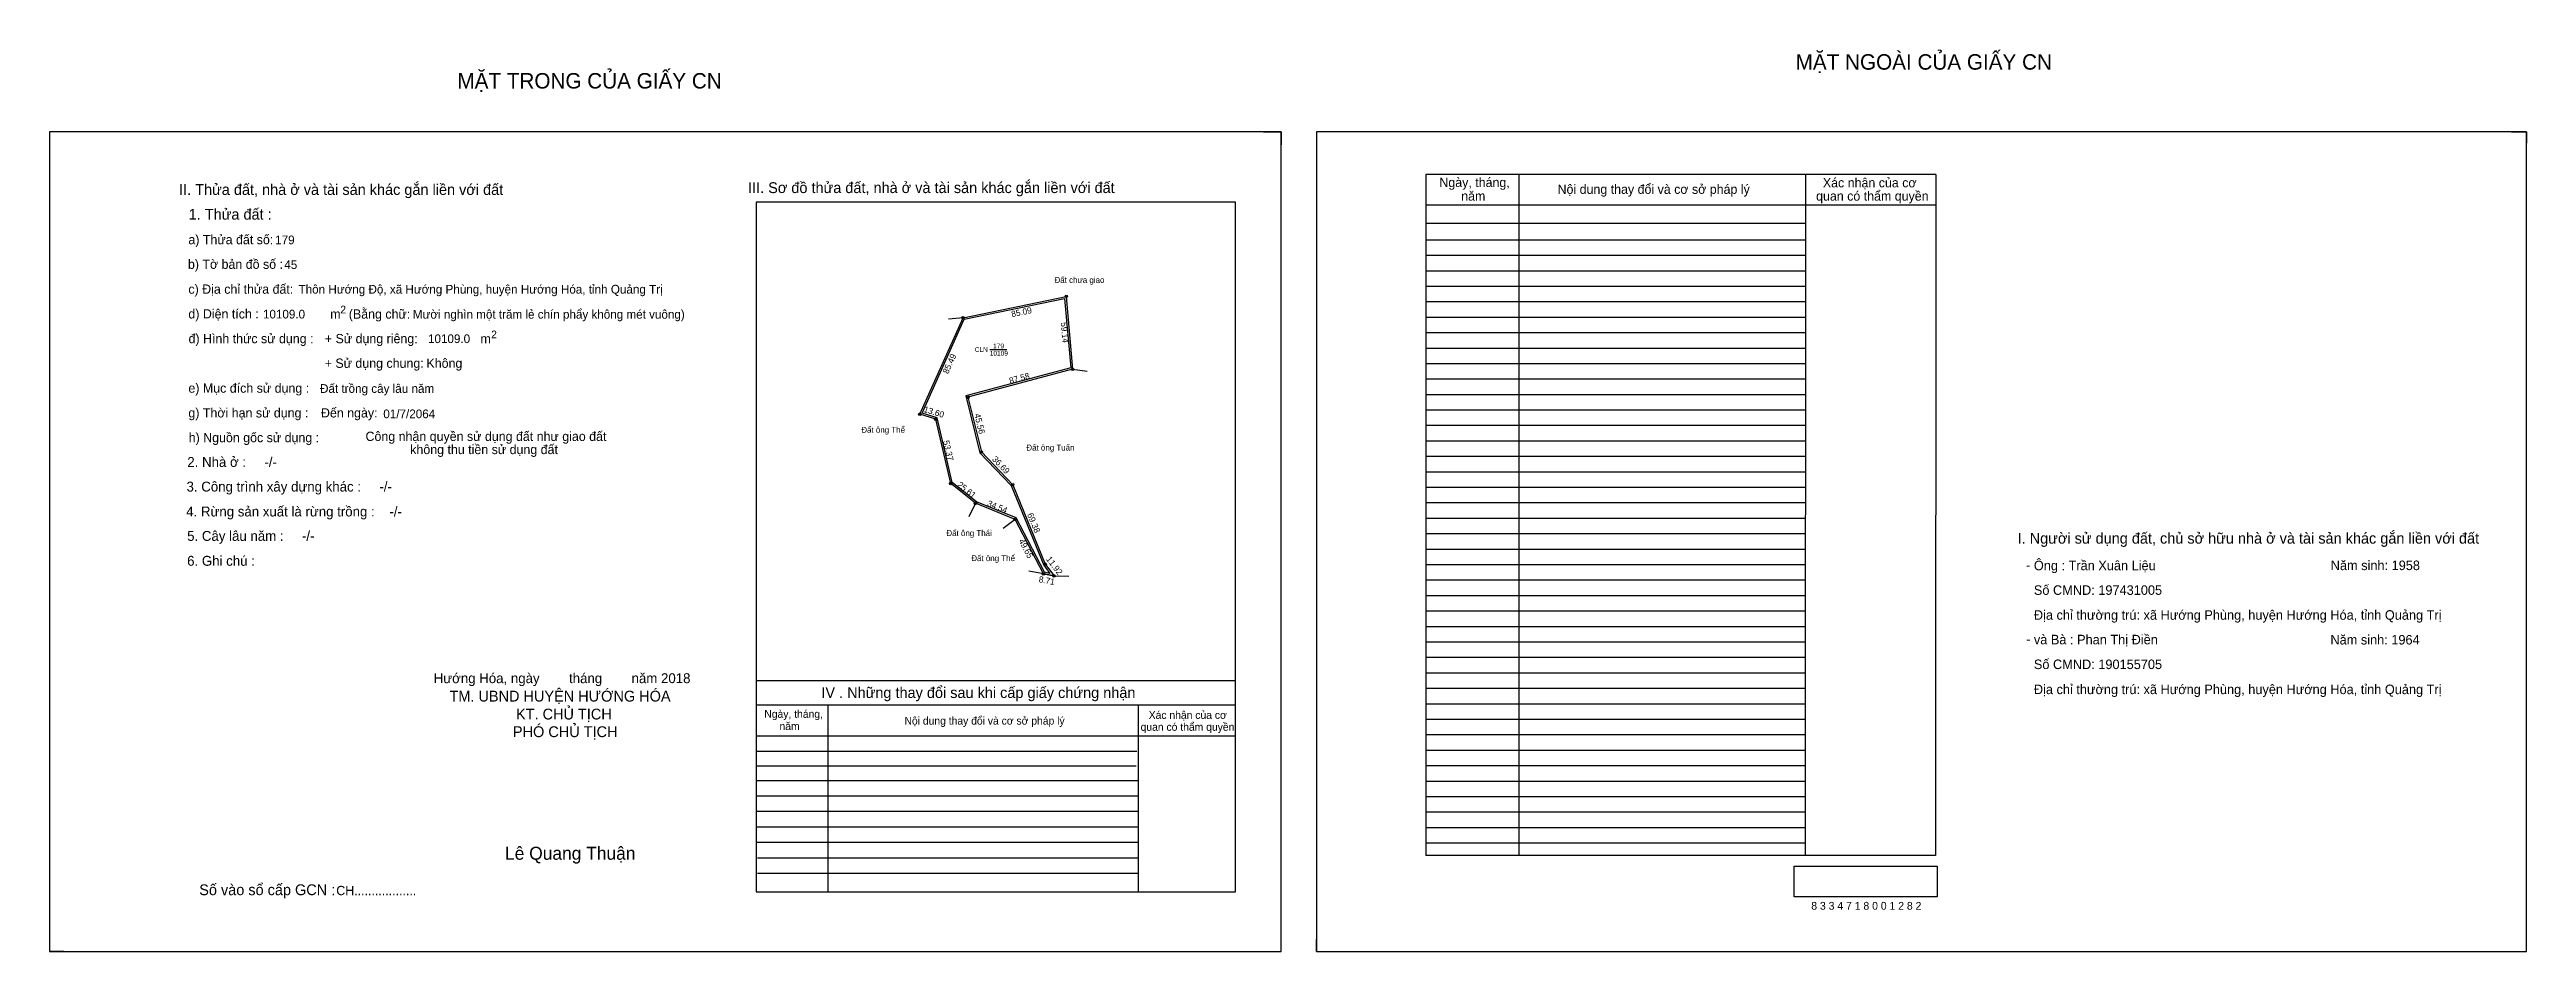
# Model space of a CAD drawing. Extents: x 531155 to 534665, y 1849282 to 1849918.
# Drawn here: x 533064 to 534665, y 1849335 to 1849918 of the extents above.
import ezdxf

# ---------------------------------------------------------------- set-up
doc = ezdxf.new("R2010")
doc.units = 0
for name, color, linetype in [('Default', 7, 'Continuous'), ('Level 10', 7, 'Continuous'), ('Level 11', 7, 'Continuous'), ('Level 13', 7, 'Continuous'), ('Level 27', 7, 'Continuous'), ('Level 49', 7, 'Continuous'), ('Level 55', 7, 'Continuous'), ('Level 6', 7, 'Continuous'), ('Level 60', 7, 'Continuous'), ('Level 7', 7, 'Continuous'), ('Level 8', 7, 'Continuous'), ('Level 9', 7, 'Continuous')]:
    doc.layers.add(name, color=color, linetype=linetype)

msp = doc.modelspace()

# ---------------------------------------------------------------- linework, layer by layer
at = {"layer": 'Level 10'}
for p, q in [((533849, 1849864.9), (533860.4, 1849864.9)), ((533860.4, 1849864.9), (533860.4, 1849856.5)), ((534655.8, 1849864.9), (534665.4, 1849864.9)), ((534665.4, 1849864.9), (534665.4, 1849857.5)), ((533725.6, 1849711.4), (533657.9, 1849693.3)), ((533706.8, 1849579.1), (533713.6, 1849577.7)), ((533064.2, 1849342.7), (533064.2, 1849334.9)), ((533883.2, 1849334.9), (533883.2, 1849342.7)), ((533073.4, 1849334.9), (533064.2, 1849334.9)), ((533883.2, 1849334.9), (533890.2, 1849334.9))]:
    msp.add_line(p, q, dxfattribs=at)
for points in [[(533064.2, 1849334.9), (533860.4, 1849334.9), (533860.4, 1849864.9), (533064.2, 1849864.9)], [(533883.2, 1849334.9), (534665.4, 1849334.9), (534665.4, 1849864.9), (533883.2, 1849864.9)], [(533654.8, 1849744.7), (533721.5, 1849758.5), (533725.6, 1849711.4), (533657.9, 1849693.3), (533666.6, 1849657.9), (533686.9, 1849636.7), (533707.9, 1849585.3), (533713.6, 1849577.7), (533706.8, 1849579.1), (533688.4, 1849614.3), (533662.8, 1849624.7), (533646.8, 1849637.5), (533637.2, 1849679.1), (533626.8, 1849682.3)], [(533655.6, 1849743.7), (533720.4, 1849757.2), (533724.4, 1849712.2), (533656.6, 1849694.1), (533665.6, 1849657.3), (533685.9, 1849636.1), (533706.9, 1849584.7), (533710.9, 1849579.4), (533707.5, 1849580.1), (533689.2, 1849615.2), (533663.4, 1849625.6), (533647.8, 1849638.1), (533638.1, 1849680), (533628.3, 1849683)]]:
    msp.add_lwpolyline(points, close=True, dxfattribs=at)
at = {"layer": 'Level 11'}
for centre in [(533721.5, 1849758.5), (533654.8, 1849744.7), (533654.8, 1849744.7), (533725.6, 1849711.4), (533657.9, 1849693.3), (533626.8, 1849682.3), (533637.2, 1849679.1), (533666.6, 1849657.9), (533646.8, 1849637.5), (533686.9, 1849636.7), (533662.8, 1849624.7), (533688.4, 1849614.3), (533706.8, 1849579.1), (533707.9, 1849585.3), (533713.6, 1849577.7)]:
    msp.add_circle(centre, 0.8, dxfattribs=at)
at = {"layer": 'Level 27'}
for p, q in [((533654.8, 1849744.7), (533645.3, 1849743.7)), ((533725.6, 1849711.4), (533735.1, 1849710.1)), ((533662.8, 1849624.7), (533658.6, 1849616)), ((533688.4, 1849614.3), (533680.8, 1849608.4)), ((533706.8, 1849579.1), (533697.4, 1849580.9)), ((533713.6, 1849577.7), (533723.2, 1849577.6))]:
    msp.add_line(p, q, dxfattribs=at)
at = {"layer": 'Level 6'}
msp.add_lwpolyline([(534192.1, 1849390), (534284.5, 1849390), (534284.5, 1849370.2), (534192.1, 1849370.2)], close=True, dxfattribs=at)
at = {"layer": 'Level 7'}
for p, q in [((534199.2, 1849794.9), (533954, 1849794.9)), ((534199.2, 1849784.9), (533954, 1849784.9)), ((534199.2, 1849774.9), (533954, 1849774.9)), ((534199.2, 1849764.9), (533954, 1849764.9)), ((534199.2, 1849754.9), (533954, 1849754.9)), ((534199.2, 1849744.9), (533954, 1849744.9)), ((534199.2, 1849734.9), (533954, 1849734.9)), ((534199.2, 1849724.9), (533954, 1849724.9)), ((534199.2, 1849714.9), (533954, 1849714.9)), ((534199.2, 1849704.9), (533954, 1849704.9)), ((534199.2, 1849694.9), (533954, 1849694.9)), ((534199.2, 1849684.9), (533954, 1849684.9)), ((534199.2, 1849674.9), (533954, 1849674.9)), ((534199.2, 1849664.9), (533954, 1849664.9)), ((534199.2, 1849654.9), (533954, 1849654.9)), ((534199.2, 1849644.9), (533954, 1849644.9)), ((534199.2, 1849634.9), (533954, 1849634.9)), ((534199.2, 1849624.9), (533954, 1849624.9)), ((534199.2, 1849614.9), (533954, 1849614.9)), ((534199.2, 1849604.9), (533954, 1849604.9)), ((534199.2, 1849594.9), (533954, 1849594.9)), ((534199.2, 1849584.9), (533954, 1849584.9)), ((534199.2, 1849574.9), (533954, 1849574.9)), ((534199.2, 1849564.9), (533954, 1849564.9)), ((534199.2, 1849554.9), (533954, 1849554.9)), ((534199.2, 1849544.9), (533954, 1849544.9)), ((534199.2, 1849534.9), (533954, 1849534.9)), ((534199.2, 1849524.9), (533954, 1849524.9)), ((534199.2, 1849514.9), (533954, 1849514.9)), ((534199.2, 1849504.9), (533954, 1849504.9)), ((534199.2, 1849494.9), (533954, 1849494.9)), ((534199.2, 1849484.9), (533954, 1849484.9)), ((534199.2, 1849474.9), (533954, 1849474.9)), ((533767.2, 1849464.2), (533521, 1849464.2)), ((533766.7, 1849454.7), (533521, 1849454.7)), ((534199.2, 1849464.9), (533954, 1849464.9)), ((534199.2, 1849454.9), (533954, 1849454.9)), ((533768, 1849445.3), (533521, 1849445.3)), ((533768, 1849435.3), (533521, 1849435.3)), ((534199.2, 1849444.9), (533954, 1849444.9)), ((534199.2, 1849434.9), (533954, 1849434.9)), ((533768, 1849425.3), (533521, 1849425.3)), ((534199.2, 1849424.9), (533954, 1849424.9)), ((533768, 1849415.3), (533521, 1849415.3)), ((533768, 1849405.3), (533521, 1849405.3)), ((534199.2, 1849414.9), (533954, 1849414.9)), ((534199.2, 1849404.9), (533954, 1849404.9)), ((533768, 1849395.3), (533521.8, 1849395.3)), ((533768, 1849385.3), (533521.8, 1849385.3))]:
    msp.add_line(p, q, dxfattribs=at)
at = {"layer": 'Level 8'}
for p, q in [((534283.6, 1849837.4), (533954, 1849837.4)), ((533954, 1849837.4), (533954, 1849396.9)), ((534014, 1849837.4), (534014, 1849396.9)), ((534199.4, 1849837.2), (534199.2, 1849396.9)), ((534283.6, 1849837.4), (534283.4, 1849396.9)), ((533831, 1849819.5), (533521, 1849819.5)), ((533521, 1849819.5), (533521, 1849373.5)), ((533831, 1849373.5), (533831, 1849819.5)), ((534283.6, 1849817.4), (533954, 1849817.4)), ((534199.2, 1849805.6), (533954, 1849805.6)), ((533831, 1849509.9), (533521, 1849509.9)), ((533831, 1849494.2), (533521, 1849494.2)), ((533567.3, 1849494.2), (533567.3, 1849373.5)), ((533768, 1849494.2), (533768, 1849373.5)), ((533831, 1849474.2), (533521, 1849474.2)), ((534283.4, 1849396.9), (533954, 1849396.9)), ((533521, 1849373.5), (533831, 1849373.5))]:
    msp.add_line(p, q, dxfattribs=at)
at = {"layer": 'Level 9'}
msp.add_line((533672, 1849724.1), (533683.1, 1849724.1), dxfattribs=at)

# ---------------------------------------------------------------- texts
at = {"layer": 'Default'}
for s, p in [('e) Mục đích sử dụng :', (533154, 1849696.2)), ('g) Thời hạn sử dụng :', (533154, 1849680.2)), ('Đến ngày:', (533239.7, 1849680.2)), ('h) Nguồn gốc sử dụng :', (533154.2, 1849664.2)), ('Công nhận quyền sử dụng đất như giao đất', (533268.5, 1849665)), ('không thu tiền sử dụng đất', (533297.4, 1849656.5))]:
    msp.add_text(s, height=6, dxfattribs=at).set_placement(p)
at = {"layer": 'Level 13'}
for s, p in [('CLN', (533662.3, 1849722.6)), ('10109', (533672, 1849720.2)), ('179', (533674.2, 1849724.9))]:
    msp.add_text(s, height=3.07, dxfattribs=at).set_placement(p)
at = {"layer": 'Level 49'}
for s, rotation, p in [('85.09', 11.7378, (533686.4, 1849745)), ('59.14', 275.0637, (533717.9, 1849741.6)), ('85.49', 65.8334, (533645.1, 1849708)), ('87.58', 14.9946, (533685.2, 1849701.9)), ('13.60', 342.8973, (533629, 1849683.8)), ('45.56', 283.7129, (533662, 1849682.2)), ('53.37', 282.9946, (533641.8, 1849664.9)), ('36.69', 313.7962, (533673.2, 1849652.9)), ('25.61', 321.3402, (533650.7, 1849636)), ('34.54', 337.8906, (533670, 1849623.1)), ('69.38', 292.1879, (533696.1, 1849617.5)), ('49.65', 297.5973, (533690.6, 1849600.5)), ('11.92', 307.293, (533708.2, 1849588.5)), ('8.71', 348.6127, (533703.4, 1849573.8))]:
    msp.add_text(s, height=4, rotation=rotation, dxfattribs=at).set_placement(p)
at = {"layer": 'Level 55'}
for s, height, p in [('1', 0.64, (533721.3, 1849758.5)), ('0', 0.176, (533721.4, 1849758.3)), ('0', 0.176, (533721.4, 1849758.3)), ('14', 0.64, (533654.3, 1849744.7)), ('0', 0.176, (533654.7, 1849744.5)), ('0', 0.176, (533654.7, 1849744.5)), ('0', 0.176, (533654.7, 1849744.5)), ('0', 0.176, (533654.7, 1849744.5)), ('2', 0.64, (533725.4, 1849711.4)), ('0', 0.176, (533725.6, 1849711.2)), ('0', 0.176, (533725.6, 1849711.2)), ('3', 0.64, (533657.7, 1849693.3)), ('13', 0.64, (533626.4, 1849682.3)), ('0', 0.176, (533626.7, 1849682.1)), ('0', 0.176, (533626.7, 1849682.1)), ('12', 0.64, (533636.7, 1849679.1)), ('0', 0.176, (533637.1, 1849678.9)), ('0', 0.176, (533637.1, 1849678.9)), ('4', 0.64, (533666.4, 1849657.9)), ('11', 0.64, (533646.4, 1849637.5)), ('0', 0.176, (533646.7, 1849637.3)), ('0', 0.176, (533646.7, 1849637.3)), ('5', 0.64, (533686.7, 1849636.7)), ('10', 0.64, (533662.3, 1849624.7)), ('0', 0.176, (533662.7, 1849624.5)), ('0', 0.176, (533662.7, 1849624.5)), ('0', 0.176, (533662.7, 1849624.5)), ('9', 0.64, (533688.2, 1849614.3)), ('0', 0.176, (533688.3, 1849614.1)), ('0', 0.176, (533688.3, 1849614.1)), ('8', 0.64, (533706.6, 1849579.1)), ('0', 0.176, (533706.7, 1849578.9)), ('0', 0.176, (533706.7, 1849578.9)), ('6', 0.64, (533707.6, 1849585.3)), ('7', 0.64, (533713.4, 1849577.7)), ('0', 0.176, (533713.6, 1849577.5))]:
    msp.add_text(s, height=height, dxfattribs=at).set_placement(p)
at = {"layer": 'Level 6'}
for s, height, p in [('179', 5.63, (533210.1, 1849792.2)), ('45', 5.63, (533216, 1849776.2)), ('Thôn Hướng Độ, xã Hướng Phùng, huyện Hướng Hóa, tỉnh Quảng Trị', 5.64, (533225.2, 1849760.3)), ('10109.0', 5.63, (533202.2, 1849744.2)), ('Mười nghìn một trăm lẻ chín phẩy không mét vuông)', 5.632, (533299.1, 1849744.1)), ('10109.0', 5.63, (533308.9, 1849728.3)), ('Đất trồng cây lâu năm', 5.64, (533239.1, 1849696.1)), ('01/7/2064', 5.64, (533280, 1849679.7)), ('Ông : Trần Xuân Liệu', 6.16, (534347, 1849581.4)), ('Năm sinh: 1958', 6.16, (534538.9, 1849581.5)), ('Số CMND: 197431005', 6.16, (534347, 1849565.5)), ('Địa chỉ thường trú: xã Hướng Phùng, huyện Hướng Hóa, tỉnh Quảng Trị', 6.16, (534347, 1849549.4)), ('và Bà : Phan Thị Điền', 6.16, (534347, 1849533.5)), ('Năm sinh: 1964', 6.16, (534538.7, 1849533.4)), ('Số CMND: 190155705', 6.16, (534347, 1849517.5)), ('Địa chỉ thường trú: xã Hướng Phùng, huyện Hướng Hóa, tỉnh Quảng Trị', 6.16, (534347, 1849501.3)), ('8 3 3 4 7 1 8 0 0 1 2 8 2', 5.04, (534203.1, 1849361.9))]:
    msp.add_text(s, height=height, dxfattribs=at).set_placement(p)
at = {"layer": 'Level 60'}
for s, p in [('Đất chưa giao', (533713.9, 1849767.2)), ('Đất ông Thể', (533589, 1849670.3)), ('Đất ông Tuấn', (533695.7, 1849658.8)), ('Đất ông Thái', (533644, 1849603.5)), ('Đất ông Thể', (533660.1, 1849587.3))]:
    msp.add_text(s, height=3.84, dxfattribs=at).set_placement(p)
at = {"layer": 'Level 7'}
for s, height, p in [('MẶT NGOÀI CỦA GIẤY CN', 10, (534193, 1849905.1)), ('MẶT TRONG CỦA GIẤY CN', 10, (533327.9, 1849892.9)), ('Ngày, tháng,', 6, (533962.7, 1849829.2)), ('Xác nhận của cơ', 6, (534210.6, 1849829)), ('II. Thửa đất, nhà ở và tài sản khác gắn liền với đất', 7, (533148, 1849824.1)), ('III. Sơ đồ thửa đất, nhà ở và tài sản khác gắn liền với đất', 7, (533515.8, 1849825.3)), ('năm', 6, (533976.8, 1849820.4)), ('Nội dung thay đổi và cơ sở pháp lý', 6, (534039.1, 1849824.8)), (' quan có thẩm quyền', 6, (534204, 1849820.4)), ('1. Thửa đất :', 7, (533154.2, 1849808.1)), ('a) Thửa đất số:', 6, (533154, 1849792.2)), ('b) Tờ bản đồ số :', 6, (533153.7, 1849776.3)), ('c) Địa chỉ thửa đất:', 6, (533154, 1849760.2)), ('d) Diện tích :', 6, (533154, 1849744.2)), ('m', 6, (533245.7, 1849744.1)), ('2', 5, (533252.2, 1849747.5)), ('(Bằng chữ:', 6, (533257.7, 1849744.1)), ('đ) Hình thức sử dụng :', 6, (533154.1, 1849728.2)), ('+ Sử dụng riêng:', 6, (533242.2, 1849728.2)), ('m', 6, (533342.8, 1849728.1)), ('2', 5, (533349.7, 1849731.4)), ('+ Sử dụng chung:', 6, (533242.1, 1849712.3)), ('Không', 6, (533307.9, 1849712.3)), ('2. Nhà ở :     -/-', 6.4, (533153.3, 1849648.2)), ('3. Công trình xây dựng khác :     -/-', 6.4, (533152.8, 1849632.3)), ('4. Rừng sản xuất là rừng trồng :    -/-', 6.4, (533152.6, 1849616.2)), ('5. Cây lâu năm :     -/-', 6.4, (533153.2, 1849600.4)), ('I. Người sử dụng đất, chủ sở hữu nhà ở và tài sản khác gắn liền với đất', 7, (534336.5, 1849598.6)), ('6. Ghi chú :', 6.4, (533153.2, 1849584.3)), ('-', 6.4, (534341.9, 1849581.6)), ('-', 6.4, (534342, 1849533.7)), ('Hướng Hóa, ngày        tháng        năm 2018', 6.4, (533312.6, 1849508.4)), ('TM. UBND HUYỆN HƯỚNG HÓA', 7, (533322.8, 1849496.5)), ('IV . Những thay đổi sau khi cấp giấy chứng nhận', 7, (533563.2, 1849498.8)), ('PHÓ CHỦ TỊCH', 7, (533363.8, 1849473.5)), ('KT. CHỦ TỊCH', 7, (533365.8, 1849484.9)), ('Ngày, tháng,', 5, (533526.3, 1849486)), ('năm', 5, (533536.1, 1849478.1)), ('Nội dung thay đổi và cơ sở pháp lý', 5, (533616.9, 1849481.6)), (' quan có thẩm quyền', 5, (533767.7, 1849477.6)), ('Xác nhận của cơ', 5, (533774.8, 1849485.3)), ('Lê Quang Thuận', 8.4, (533358.7, 1849394.2)), ('Số vào sổ cấp GCN :', 7, (533161, 1849371.3)), ('CH..................', 6, (533249.6, 1849371.3))]:
    msp.add_text(s, height=height, dxfattribs=at).set_placement(p)

doc.saveas('drawing.dxf')
